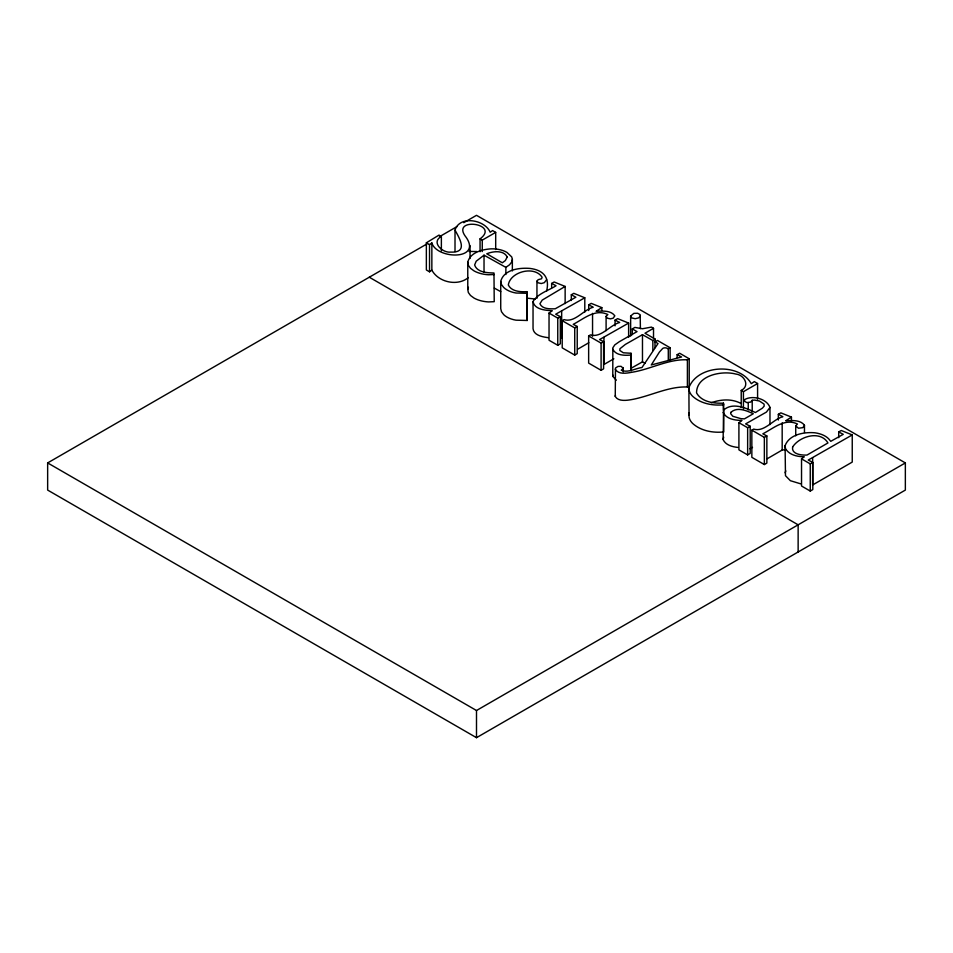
<?xml version="1.0" encoding="UTF-8"?>
<svg xmlns="http://www.w3.org/2000/svg" width="953" height="953" viewBox="0 0 953 953"><rect width="100%" height="100%" fill="white"/><g stroke="black" fill="none" stroke-linecap="round" stroke-linejoin="round"><path stroke-width="1.43" d="M616.293 380.199L612.779 376.352L612.839 347.797L614.804 344.879L619.224 341.758L637.045 331.608L632.28 328.928L632.28 334.646M612.779 376.352L612.839 374.97M455.01 251.568L455.01 230.126C459.537 215.271 484.767 219.476 490.199 232.234L492.582 230.578L495.691 232.377L495.691 249.531M480.062 251.735L480.062 238.858C500.992 223.193 449.387 216.486 466.208 237.416C481.944 260.36 436.855 259.43 431.852 242.944L429.529 244.635L429.529 271.808L426.36 269.973L426.36 242.812L438.988 235.093L441.37 236.463L441.37 250.758M741.231 407.574L741.231 390.42C750.368 385.786 744.198 374.815 735.859 374.064C721.897 370.36 696.5 375.232 696.548 392.886C701.658 402.106 713.904 403.572 723.47 403.143L723.768 431.959C712.904 433.055 700.955 430.935 692.628 423.442A27.589 15.927 0 0 1 689.055 417.092L688.9 387.728C697.393 364.832 739.123 362.331 751.298 383.69L754.288 381.605L757.587 383.511L757.587 399.236M688.9 414.9L689.269 412.697M677.142 357.542L677.142 354.683L679.644 353.241L689.222 358.769L689.222 385.941L687.399 387.001C666.969 386.132 647.814 397.735 627.586 400.2C623.381 400.617 617.556 400.677 615.257 396.448L615.471 368.037L617.997 366.417L621.07 366.321L623.31 368.358L621.237 370.193C627.813 373.231 635.341 368.334 641.988 367.513L658.035 343.521L654.985 341.889L654.985 347.619M615.257 396.448L615.471 395.209M778.339 414.305L780.841 412.863L791.455 417.092L785.725 420.761C791.848 420.499 800.508 419.665 804.463 425.3L802.807 427.659L798.435 428.231L795.731 425.824L797.494 424.037C784.867 417.843 773.514 428.338 762.829 433.829L766.855 435.938L766.855 463.11L764.354 464.552L751.846 457.333L751.846 430.16L753.68 429.112C764.437 432.436 772.99 419.296 782.854 416.699L778.339 414.305L778.339 420.023M536.944 298.301L536.944 281.147L538.171 279.67L541.53 278.788L542.126 277.299C534.585 265.339 510.236 271.641 508.318 284.983C511.57 291.594 520.398 291.999 526.878 291.678L527.247 320.47L516.014 320.184A21.264 12.282 0 0 1 503.708 314.657L501.492 311.726L500.73 308.629L500.73 281.457C503.744 269.485 519.48 267.579 529.928 268.424C543.186 270.021 550.012 277.275 546.593 291.106M737.741 447.422C732.226 446.802 725.543 445.075 723.101 439.536L723.684 410.028C732.595 401.975 746.187 408.003 755.384 412.542L762.4 408.158L764.175 406.133L764.056 404.108L759.446 401.022L754.621 400.069L752.215 400.284L750.69 402.083L746.83 402.583L744.555 401.273L744.71 399.545C752.536 395.007 766.796 398.699 769.976 407.431L769.976 424.597M723.101 439.536L723.684 437.189M505.876 267.364L484.029 255.178L476.178 261.229L474.63 264.994C477.131 272.451 487.317 272.88 493.976 272.975L494.226 301.684L488.472 301.922A23.992 13.854 0 0 1 474.022 298.063L470.496 295.466L468.352 292.523L467.768 289.39L467.768 262.218C470.198 252.402 482.147 249.448 490.986 248.852A20.549 11.865 0 0 1 506.984 252.426L511.737 256.941L512.357 259.49L511.618 262.158L509.51 264.791L505.876 267.364L505.876 274.512M467.768 289.39L468.399 287.258M769.976 407.431L766.415 412.089L745.615 423.894L750.202 426.253L750.202 453.425L747.64 454.903L738.909 449.864L738.909 422.691L741.958 420.44C735.156 420.333 726.389 419.213 723.101 412.375M800.568 483.802L790.359 480.693L785.475 475.69L785.093 445.659C789.37 434.342 804.272 431.828 815.018 432.805A21.609 12.472 0 0 1 828.622 438.761L830.766 441.334L843.274 434.318L838.7 431.959L838.7 437.677M785.093 472.831L785.796 470.865M640.404 315.788L638.808 317.825L635.21 318.707L631.851 317.968L630.636 316.062L633.84 313.37L637.688 313.263L640.19 314.704L640.404 328.654M546.593 279.67L544.33 282.66L541.221 283.541L538.111 282.803L536.944 281.147M548.237 337.684C542.722 336.921 533.787 335.468 533.037 328.678L533.037 301.517C537.897 293.453 548.404 290.653 556.052 285.757L551.656 283.434L551.656 287.723M606.096 330.643L606.096 316.348L607.871 314.55C595.232 308.355 583.891 318.85 573.206 324.342L577.232 326.462L577.232 353.634L574.73 355.076L562.21 347.845L562.21 320.684L564.045 319.624C574.802 322.96 583.367 309.82 593.219 307.223L588.704 304.829L588.704 310.547M441.37 236.463C430.673 242.086 442.49 253.141 450.65 252.104C468.245 252.89 459.965 239.06 455.01 230.126M812.635 457.785L812.635 484.958L852.244 462.086L852.244 434.925L808.239 460.049L812.814 462.408L812.814 489.58L810.253 491.057L801.533 486.018L801.533 458.846L804.272 456.773C797.375 456.737 789.12 455.01 785.475 448.518L785.093 445.659M468.352 277.573C457.571 286.603 438.38 282.302 431.852 270.116L431.852 242.944M429.529 271.808L431.852 270.116M584.797 312.072L584.797 297.777L555.682 314.228L560.328 316.634L560.328 343.795L557.755 345.272L549.035 340.245L549.035 313.072L552.264 310.714C545.592 310.356 534.454 309.642 533.037 301.517M588.704 304.829L591.205 303.376L601.831 307.605L596.09 311.274C602.225 311.012 610.873 310.178 614.828 315.824L613.184 318.183L610.432 318.85L607.323 318.183L606.096 316.348M577.601 349.263L588.811 342.735M767.225 458.738L782.175 450.042L785.606 449.637M463.742 222.692L476.5 215.318L905.35 462.92L905.35 490.08L476.5 737.682L47.65 490.08L47.65 462.92L426.718 244.063M439.488 236.689L457.357 226.373M480.062 238.858L482.266 240.132L495.691 232.377M551.656 283.434L554.158 281.993L565.141 286.436L565.141 303.59M565.141 286.436L542.245 300.076L539.91 303.709C542.281 309.272 550.143 308.951 555.254 308.772L575.886 297.217L571.312 294.787L571.312 300.505M571.312 294.787L573.813 293.333L584.797 297.777M549.035 313.072L557.755 318.111L560.328 316.634M562.21 320.684L574.73 327.903L577.232 326.462M615.066 325.843L615.066 320.113L617.639 318.636L628.623 323.079L628.623 337.374M628.623 323.079L599.568 339.566L603.594 341.686L603.594 368.847L601.093 370.3L588.644 363.105L588.644 335.944L590.479 334.884C601.236 338.208 609.789 325.08 619.653 322.483L615.066 320.113M588.644 335.944L601.093 343.128L603.594 341.686M632.28 328.928L634.901 327.415L642.477 328.749L651.447 327.093L653.52 328.297L653.52 338.303M653.52 328.297L644.978 333.228L655.235 339.149L655.235 342.008M613.827 358.793L603.964 364.487L603.964 337.314M631.303 370.729L631.005 353.277L623.298 352.777L619.819 350.454L619.95 348.727L625.382 344.402L642.477 334.67L652.853 340.519L655.235 339.149M654.985 341.889L657.487 340.447L670.126 347.75L670.126 360.615M677.142 354.683L681.598 356.982L651.268 364.975L659.44 352.002L662.74 348.417A3.062 1.763 0 0 1 666.576 348.059L668.291 348.798L670.126 347.75M615.257 369.276C618.664 374.755 626.562 373.266 631.91 372.266C650.542 369.383 668.434 358.828 687.399 359.829L689.222 358.769M741.231 390.42L743.423 391.683L757.587 383.511M738.909 422.691L747.64 427.73L750.202 426.253M751.846 430.16L764.354 437.391L766.855 435.938M838.7 431.959L841.261 430.482L852.244 434.925M801.533 458.846L810.253 463.885L812.814 462.408M47.65 462.92L476.5 710.509L905.35 462.92M750.011 448.803L752.525 447.374M630.6 368.561L642.477 361.842L645.074 363.307M711.426 402.69C720.754 399.343 731.606 398.545 740.612 403.274M469.031 251.437L476.893 251.544M631.303 355.004C625.085 355.624 615.96 355.731 612.779 349.179M527.247 293.298L516.014 293.024A21.264 12.282 0 0 1 503.708 287.484L501.492 284.566L500.73 281.457M494.226 274.524L488.472 274.762A23.992 13.854 0 0 1 474.022 270.89L470.496 268.293L468.352 265.363L467.768 262.218M723.768 404.799C712.904 405.883 700.955 403.774 692.628 396.269A27.589 15.927 0 0 1 689.055 389.92L688.9 387.728M527.974 298.253L535.36 299.028M494.309 288.08L500.742 291.666M426.36 242.812L429.529 244.635M369.287 277.216L798.137 524.817L798.137 551.978M527.247 320.47L526.878 291.678M810.253 463.885L810.253 491.057M804.463 425.3L804.463 432.448M795.731 425.824L795.731 435.843M791.455 417.092L791.455 421.381M782.175 422.87L782.175 450.042M764.354 437.391L764.354 464.552M752.215 400.284L752.215 411.72M748.248 402.714L748.248 409.861M747.64 427.73L747.64 454.903M743.423 391.683L743.423 408.849M723.47 403.143L723.47 410.29M687.399 359.829L687.399 387.001M668.291 348.798L668.291 360.246M652.853 340.519L652.853 350.525M642.477 334.67L642.477 361.842M631.005 353.277L631.005 370.431M630.636 316.062L630.636 336.087M623.238 367.572L623.238 371.861M601.831 307.605L601.831 310.464M601.093 343.128L601.093 370.3M592.552 313.382L592.552 336.266M574.73 327.903L574.73 355.076M561.662 311.059L561.662 338.232M557.755 318.111L557.755 345.272M512.357 259.49L512.357 270.926M484.029 255.178L484.029 272.332M482.266 240.132L482.266 251.568M476.5 710.509L476.5 737.682M470.043 245.612L470.043 258.489M507.199 257.012L505.328 260.586L502.338 262.79L486.78 253.796C492.88 251.187 503.803 249.889 507.199 257.012M792.622 447.005C791.228 454.355 801.842 455.367 807.024 455.046L827.954 442.954C820.295 429.994 799.448 436.283 792.622 447.005M731.082 412.172L730.606 413.602L732.809 416.282L740.922 418.665L744.46 418.855L753.311 413.745C746.735 410.791 737.443 406.526 731.082 412.172"/></g></svg>
